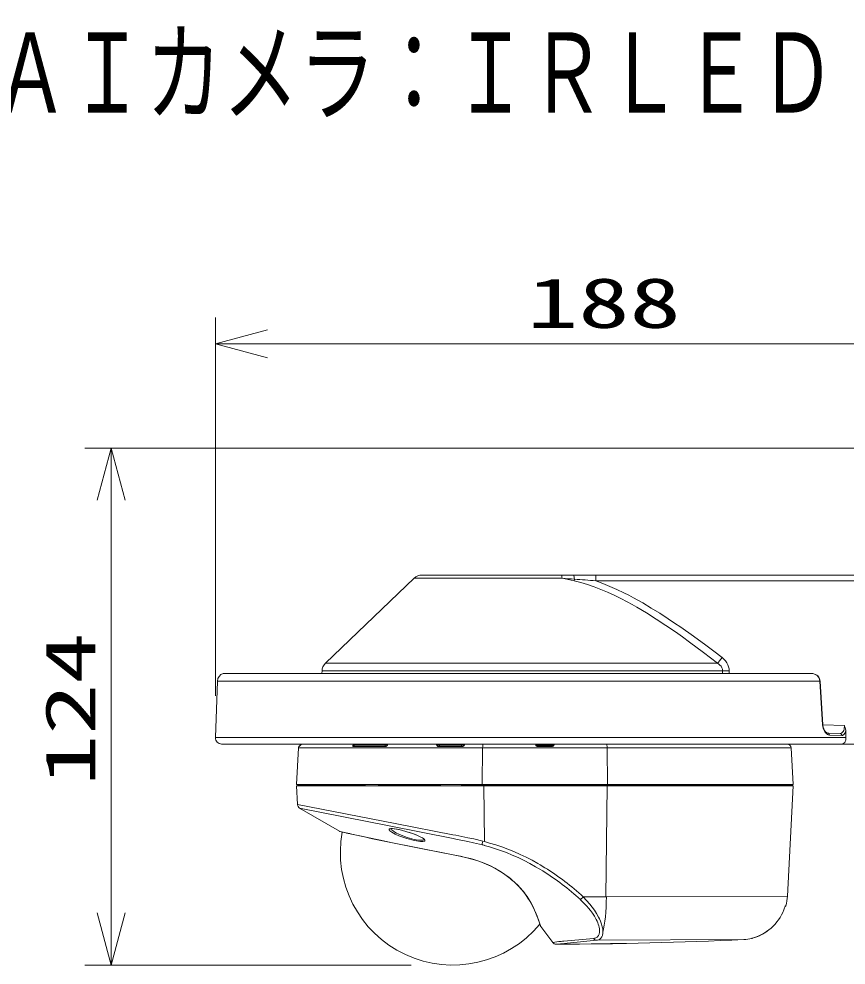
# Model space of a CAD drawing. Units: millimetres on the paper. Extents: x -62 to 65, y -59 to 59.
# Drawn here: x -4.83 to 34.81, y 13.94 to 59.31 of the extents above; entities that cross this region are included whole.
import ezdxf
from ezdxf.enums import TextEntityAlignment as Align

# ---------------------------------------------------------------- set-up
doc = ezdxf.new("R2010")
doc.units = ezdxf.units.MM
for name, color, linetype, lineweight in [('0-0_GAIKEI', 4, 'Continuous', 9), ('0-4_SUNPO', 7, 'Continuous', 9), ('0-5_0', 7, 'Continuous', 9)]:
    doc.layers.add(name, color=color, linetype=linetype, lineweight=lineweight)
doc.layers.add('0-1_MOJI1', color=7, linetype='Continuous')
doc.styles.add('ＭＳ ゴシック', font='')
doc.styles.get('ＭＳ ゴシック').set_extended_font_data('MS Gothic')

# ---------------------------------------------------------------- blocks, each defined once
blk = doc.blocks.new('_Open30')
at = {"layer": '0-5_0'}
blk.add_line((0, 0), (-1, 0), dxfattribs=at)
blk.add_lwpolyline([(-1, 0.2679), (0, 0), (-1, -0.2679)], dxfattribs=at)

msp = doc.modelspace()

# ---------------------------------------------------------------- linework, layer by layer
at = {"layer": '0-0_GAIKEI', "color": 7}
for p, q in [((14.119, 32.488), (9.861, 28.411)), ((21.75, 32.637), (14.491, 32.637)), ((21.75, 32.637), (38.967, 32.637)), ((33.118, 27.925), (4.995, 27.925)), ((9.698, 28.046), (9.693, 27.925)), ((4.68, 27.551), (4.586, 24.848)), ((33.702, 25.465), (33.569, 27.554)), ((33.703, 25.457), (34.73, 25.421)), ((33.931, 25.064), (34.522, 25.043)), ((34.807, 24.849), (34.8, 25.187)), ((4.886, 24.537), (38.894, 24.537)), ((8.57, 24.348), (8.478, 22.597)), ((8.584, 24.412), (8.604, 24.412)), ((32.18, 24.348), (32.272, 22.597)), ((8.475, 22.537), (32.275, 22.537)), ((8.523, 21.63), (8.475, 22.537)), ((8.478, 22.597), (23.375, 22.597)), ((23.375, 22.597), (32.272, 22.597)), ((31.998, 17.247), (32.275, 22.537)), ((10.529, 20.351), (8.621, 21.468)), ((31.827, 16.586), (31.827, 16.587)), ((31.895, 16.763), (31.894, 16.762)), ((31.923, 16.782), (31.904, 16.782)), ((30.292, 15.218), (30.293, 15.218))]:
    msp.add_line(p, q, dxfattribs=at)
at = {"layer": '0-0_GAIKEI'}
for p, q in [((21.204, 32.488), (14.119, 32.488)), ((21.794, 32.443), (21.776, 32.364)), ((22.812, 32.637), (22.812, 32.36)), ((38.944, 32.36), (22.812, 32.36)), ((9.861, 28.411), (28.652, 28.411)), ((4.967, 27.921), (33.141, 27.921)), ((29.212, 28.044), (29.213, 27.925)), ((33.553, 27.551), (4.68, 27.551)), ((33.687, 25.462), (33.553, 27.551)), ((4.586, 24.848), (34.807, 24.848)), ((11.306, 24.535), (11.311, 24.496)), ((11.342, 24.498), (11.342, 24.537)), ((12.716, 24.498), (12.716, 24.537)), ((15.334, 24.498), (15.334, 24.537)), ((16.389, 24.498), (16.389, 24.537)), ((19.935, 24.536), (19.935, 24.537)), ((34.807, 24.848), (34.807, 24.849)), ((34.807, 24.849), (34.815, 24.849)), ((8.57, 24.348), (17.393, 24.348)), ((11.204, 24.412), (12.733, 24.412)), ((11.232, 24.437), (12.756, 24.437)), ((11.311, 24.496), (12.716, 24.496)), ((12.716, 24.498), (11.342, 24.498)), ((12.716, 24.498), (12.716, 24.496)), ((12.716, 24.437), (12.716, 24.496)), ((12.816, 24.498), (12.816, 24.496)), ((15.234, 24.498), (15.234, 24.496)), ((15.28, 24.412), (16.419, 24.412)), ((15.294, 24.437), (16.429, 24.437)), ((15.334, 24.498), (15.334, 24.496)), ((16.389, 24.498), (15.334, 24.498)), ((15.334, 24.437), (15.334, 24.496)), ((16.389, 24.498), (16.389, 24.496)), ((16.489, 24.498), (16.489, 24.496)), ((17.393, 24.348), (17.376, 22.597)), ((17.393, 24.348), (20.375, 24.348)), ((19.975, 24.497), (19.975, 24.498)), ((20.772, 24.477), (19.978, 24.477)), ((20.034, 24.412), (20.375, 24.412)), ((20.035, 24.437), (20.375, 24.437)), ((20.716, 24.437), (20.375, 24.437)), ((23.358, 24.348), (20.375, 24.348)), ((20.716, 24.412), (20.716, 24.437)), ((20.776, 24.498), (20.776, 24.497)), ((23.358, 24.348), (32.18, 24.348)), ((23.358, 24.348), (23.375, 22.597)), ((8.535, 22.578), (11.168, 22.578)), ((8.536, 22.537), (8.535, 22.578)), ((11.686, 22.597), (11.686, 22.567)), ((12.375, 22.596), (11.823, 22.596)), ((12.403, 22.578), (15.32, 22.578)), ((15.32, 22.578), (15.318, 22.573)), ((15.371, 22.573), (15.318, 22.573)), ((16.375, 22.578), (17.386, 22.578)), ((17.458, 22.537), (17.483, 19.857)), ((20.375, 22.578), (23.364, 22.578)), ((23.356, 22.537), (23.305, 17.212)), ((23.364, 22.578), (23.364, 22.537)), ((23.364, 22.578), (32.215, 22.578)), ((32.214, 22.537), (32.215, 22.578)), ((32.243, 22.539), (32.242, 22.541)), ((17.483, 19.857), (17.401, 19.879)), ((15.975, 19.227), (15.975, 19.226)), ((18.395, 18.326), (18.391, 18.328)), ((18.909, 17.922), (18.905, 17.925)), ((23.324, 17.212), (31.998, 17.247)), ((22.217, 17.208), (23.305, 17.212)), ((23.305, 17.212), (23.306, 17.212)), ((23.306, 17.212), (23.324, 17.212)), ((22.996, 15.612), (22.996, 15.607)), ((22.996, 15.607), (22.996, 15.607)), ((23.157, 15.511), (23.157, 15.511)), ((21.319, 14.976), (20.916, 14.938)), ((21.45, 14.989), (21.319, 14.976)), ((22.862, 15.129), (21.45, 14.989)), ((22.862, 15.129), (29.906, 15.165)), ((22.85, 14.953), (22.795, 14.952)), ((22.85, 14.953), (23.086, 14.957)), ((23.086, 14.956), (23.086, 14.957)), ((23.786, 14.968), (24.022, 14.971)), ((24.022, 14.971), (24.076, 14.972))]:
    msp.add_line(p, q, dxfattribs=at)
for points in [[(21.794, 32.443), (21.788, 32.505), (21.78, 32.561), (21.77, 32.606), (21.758, 32.632), (21.754, 32.636), (21.75, 32.637)], [(28.652, 28.411), (27.984, 28.924), (27.31, 29.425), (26.97, 29.67), (26.629, 29.912), (26.172, 30.225), (25.712, 30.529), (25.249, 30.821), (24.787, 31.096), (24.556, 31.228), (24.323, 31.356), (24.011, 31.519), (23.699, 31.673), (23.385, 31.817), (23.064, 31.953), (22.743, 32.077), (22.421, 32.187), (22.099, 32.283), (21.776, 32.364)], [(28.869, 28.684), (28.481, 28.982), (28.09, 29.276), (27.496, 29.71), (26.897, 30.133), (26.595, 30.34), (26.292, 30.542), (25.885, 30.805), (25.476, 31.058), (25.065, 31.301), (24.617, 31.55), (24.393, 31.669), (24.168, 31.783), (23.829, 31.946), (23.49, 32.097), (23.151, 32.235), (22.812, 32.36)], [(29.212, 28.044), (29.203, 28.146), (29.181, 28.245), (29.146, 28.34), (29.097, 28.434), (29.037, 28.52), (28.967, 28.598), (28.92, 28.643), (28.869, 28.684)], [(28.893, 28.046), (28.891, 28.084), (28.884, 28.122), (28.873, 28.159), (28.858, 28.195), (28.818, 28.263), (28.765, 28.324), (28.711, 28.37), (28.652, 28.411)], [(9.698, 28.046), (28.893, 28.046), (28.895, 27.925)], [(33.141, 27.921), (33.177, 27.919), (33.219, 27.913), (33.259, 27.904), (33.301, 27.89), (33.366, 27.859), (33.425, 27.815)], [(33.687, 25.462), (33.697, 25.378), (33.715, 25.298), (33.741, 25.223), (33.773, 25.155), (33.817, 25.088), (33.866, 25.035), (33.919, 24.996), (33.947, 24.982), (33.975, 24.973), (34.013, 24.968), (34.609, 24.947), (34.648, 24.952), (34.686, 24.972), (34.72, 25.005), (34.753, 25.054), (34.779, 25.116), (34.8, 25.187)], [(11.306, 24.535), (11.269, 24.528), (11.232, 24.515), (11.209, 24.502), (11.188, 24.485), (11.174, 24.468), (11.167, 24.448), (11.17, 24.43), (11.18, 24.419), (11.194, 24.413), (11.204, 24.412)], [(12.733, 24.412), (12.755, 24.415), (12.777, 24.425), (12.8, 24.442), (12.818, 24.464), (12.83, 24.484), (12.844, 24.516), (12.85, 24.531), (12.853, 24.535)], [(15.192, 24.535), (15.191, 24.532), (15.189, 24.521), (15.19, 24.496), (15.197, 24.473), (15.21, 24.449), (15.231, 24.429), (15.253, 24.417), (15.28, 24.412)], [(16.419, 24.412), (16.445, 24.416), (16.468, 24.428), (16.488, 24.445), (16.503, 24.465), (16.513, 24.485), (16.52, 24.505), (16.527, 24.532), (16.528, 24.535)], [(19.935, 24.536), (19.936, 24.518), (19.938, 24.502), (19.95, 24.471), (19.959, 24.454), (19.981, 24.432), (20.005, 24.418), (20.034, 24.412), (20.035, 24.437)], [(20.816, 24.537), (20.816, 24.536), (20.815, 24.518), (20.812, 24.502), (20.801, 24.471), (20.791, 24.454), (20.77, 24.432), (20.746, 24.418), (20.716, 24.412), (20.375, 24.412)], [(11.311, 24.496), (11.278, 24.493), (11.246, 24.486), (11.219, 24.478), (11.208, 24.472), (11.196, 24.463), (11.193, 24.457), (11.194, 24.449), (11.199, 24.445), (11.209, 24.44), (11.232, 24.437)], [(16.389, 24.437), (16.389, 24.496), (15.334, 24.496)], [(11.823, 22.596), (11.775, 22.579), (11.748, 22.573), (11.686, 22.567), (11.161, 22.567)], [(11.168, 22.578), (11.178, 22.595), (11.179, 22.597), (11.179, 22.597), (11.18, 22.597)], [(12.364, 22.597), (12.38, 22.595), (12.394, 22.588), (12.403, 22.578), (12.405, 22.573)], [(12.447, 22.537), (12.427, 22.544), (12.41, 22.561), (12.405, 22.573)], [(15.344, 22.597), (15.337, 22.596), (15.329, 22.591), (15.32, 22.578)], [(15.375, 22.575), (15.389, 22.592), (15.405, 22.597)], [(20.375, 22.578), (17.386, 22.578), (17.386, 22.537)], [(8.523, 21.63), (13.2, 20.721), (15.96, 20.188)], [(8.621, 21.468), (12.915, 20.611), (15.975, 20.007)], [(13.758, 20.333), (13.509, 20.402), (13.387, 20.432), (13.27, 20.456), (13.169, 20.473), (13.078, 20.483), (13.029, 20.485), (12.987, 20.483), (12.953, 20.478), (12.925, 20.465), (12.917, 20.456), (12.913, 20.445), (12.914, 20.434), (12.919, 20.42), (12.933, 20.4), (12.954, 20.377), (12.996, 20.343), (13.049, 20.307), (13.121, 20.264), (13.203, 20.221), (13.381, 20.14), (13.567, 20.067), (13.758, 20.004)], [(13.758, 20.332), (13.499, 20.404), (13.291, 20.451), (13.151, 20.473), (13.056, 20.481), (13.006, 20.479), (12.98, 20.473)], [(12.996, 20.477), (13.009, 20.454), (13.032, 20.428), (13.062, 20.401), (13.099, 20.372), (13.189, 20.314), (13.268, 20.27), (13.353, 20.226), (13.459, 20.178), (13.568, 20.132), (13.775, 20.057), (13.89, 20.022), (14.004, 19.991), (14.106, 19.966), (14.206, 19.947), (14.33, 19.929), (14.442, 19.922), (14.491, 19.924), (14.532, 19.93), (14.556, 19.938), (14.574, 19.948), (14.582, 19.958), (14.586, 19.969)], [(13.758, 20.004), (13.882, 19.968), (14.004, 19.937), (14.113, 19.913), (14.22, 19.893), (14.319, 19.879), (14.413, 19.87), (14.474, 19.868), (14.53, 19.87), (14.57, 19.876), (14.601, 19.885), (14.618, 19.895), (14.627, 19.906), (14.63, 19.924), (14.621, 19.943), (14.602, 19.967), (14.573, 19.991), (14.51, 20.033), (14.431, 20.076), (14.342, 20.119), (14.236, 20.164), (14.125, 20.208), (13.889, 20.291), (13.758, 20.333)], [(13.758, 20.332), (14.026, 20.243), (14.246, 20.159), (14.399, 20.09), (14.495, 20.039), (14.554, 20), (14.587, 19.967)], [(17.401, 19.879), (16.967, 19.983), (16.678, 20.046), (16.102, 20.161), (15.96, 20.188)], [(17.382, 19.7), (16.961, 19.803), (16.679, 19.865), (16.115, 19.98), (15.975, 20.007)], [(15.975, 19.227), (14.507, 19.512), (13.071, 19.801), (12.419, 19.937)], [(20.274, 18.453), (19.935, 18.655), (19.659, 18.808), (19.38, 18.953), (19.098, 19.088), (18.815, 19.213), (18.533, 19.328), (18.253, 19.433), (17.97, 19.529), (17.716, 19.607), (17.463, 19.678), (17.463, 19.679), (17.462, 19.679), (17.389, 19.698), (17.389, 19.698), (17.382, 19.7)], [(20.375, 18.607), (20.144, 18.746), (20.045, 18.804), (19.763, 18.961), (19.477, 19.109), (19.187, 19.247), (18.896, 19.376), (18.606, 19.494), (18.316, 19.601), (18.025, 19.699), (17.725, 19.79), (17.483, 19.857)], [(15.975, 19.227), (16.328, 19.156), (16.503, 19.117), (16.812, 19.04), (16.965, 18.996), (17.116, 18.949), (17.338, 18.871), (17.555, 18.784), (17.767, 18.688), (17.972, 18.583), (18.188, 18.459), (18.395, 18.326)], [(19.402, 17.39), (19.521, 17.226), (19.628, 17.062), (19.722, 16.9), (19.809, 16.733), (19.885, 16.572), (19.96, 16.395), (20.003, 16.285), (20.075, 16.091), (20.121, 15.958), (20.182, 15.784)], [(22.076, 17.077), (22.186, 16.972), (22.295, 16.861), (22.381, 16.768), (22.467, 16.669), (22.563, 16.55), (22.657, 16.423), (22.749, 16.284), (22.836, 16.13), (22.877, 16.046), (22.915, 15.956), (22.938, 15.892), (22.959, 15.824), (22.978, 15.749)], [(22.217, 17.208), (22.378, 17.037), (22.539, 16.851), (22.645, 16.716), (22.75, 16.571), (22.852, 16.414), (22.95, 16.241), (22.997, 16.147), (23.041, 16.047), (23.095, 15.9), (23.128, 15.777), (23.147, 15.681), (23.154, 15.624), (23.157, 15.571), (23.157, 15.511)], [(22.996, 15.557), (22.99, 15.489), (22.982, 15.449), (22.975, 15.424), (22.946, 15.359), (22.935, 15.34), (22.915, 15.314), (22.883, 15.282), (22.85, 15.259), (22.821, 15.243), (22.794, 15.233), (22.752, 15.221), (22.713, 15.216)], [(23.157, 15.511), (23.15, 15.434), (23.141, 15.39), (23.133, 15.363), (23.105, 15.292), (23.093, 15.271), (23.071, 15.24), (23.04, 15.207), (23.006, 15.179), (22.976, 15.161), (22.948, 15.149), (22.903, 15.136), (22.862, 15.129)], [(23.086, 14.956), (22.927, 14.954), (22.794, 14.952), (22.792, 14.952), (22.795, 14.952), (22.85, 14.953)], [(24.022, 14.971), (24.073, 14.972), (24.078, 14.972), (24.073, 14.972), (24.038, 14.971), (23.824, 14.967), (23.786, 14.966)]]:
    msp.add_lwpolyline(points, dxfattribs=at)
at = {"layer": '0-0_GAIKEI', "color": 7}
for points in [[(33.118, 27.925), (33.193, 27.92), (33.273, 27.903), (33.347, 27.875), (33.407, 27.839), (33.43, 27.821)], [(33.569, 27.554), (33.559, 27.617), (33.535, 27.685), (33.501, 27.743), (33.452, 27.801), (33.43, 27.821)], [(33.931, 25.064), (33.901, 25.071), (33.866, 25.091), (33.824, 25.129), (33.783, 25.188), (33.745, 25.265), (33.72, 25.347), (33.705, 25.438), (33.702, 25.465)], [(34.522, 25.043), (34.565, 25.048), (34.605, 25.067), (34.641, 25.098), (34.672, 25.141), (34.697, 25.193), (34.714, 25.252), (34.726, 25.317), (34.729, 25.368), (34.73, 25.421)], [(34.8, 25.187), (34.791, 25.259), (34.772, 25.325), (34.743, 25.394), (34.73, 25.421)], [(8.604, 24.412), (8.604, 24.412), (8.605, 24.413), (8.608, 24.419), (8.629, 24.451), (8.643, 24.468), (8.682, 24.503), (8.729, 24.526), (8.775, 24.536)], [(8.775, 24.536), (8.722, 24.523), (8.674, 24.497), (8.635, 24.459), (8.61, 24.423)], [(8.775, 24.536), (8.721, 24.523), (8.672, 24.495), (8.633, 24.456), (8.619, 24.437)], [(34.807, 24.848), (34.804, 24.783), (34.792, 24.722), (34.772, 24.666), (34.744, 24.618), (34.712, 24.58), (34.676, 24.554), (34.637, 24.54), (34.61, 24.537)], [(15.975, 19.226), (14.294, 19.553), (12.828, 19.85), (12.428, 19.933)], [(15.975, 19.226), (16.305, 19.16), (16.632, 19.086), (16.873, 19.022), (17.109, 18.95), (17.34, 18.869), (17.565, 18.779), (17.783, 18.679), (17.994, 18.57), (18.197, 18.453), (18.391, 18.328)], [(19.396, 17.396), (19.486, 17.274), (19.568, 17.152), (19.644, 17.032), (19.712, 16.913), (19.774, 16.797), (19.881, 16.575), (19.966, 16.372), (20.064, 16.113), (20.157, 15.845), (20.173, 15.801), (20.182, 15.784)], [(31.827, 16.587), (31.846, 16.639), (31.893, 16.762), (31.902, 16.779), (31.903, 16.781), (31.904, 16.781), (31.904, 16.782)], [(31.895, 16.763), (31.843, 16.628), (31.827, 16.586)], [(20.138, 15.898), (20.172, 15.802), (20.182, 15.784)], [(20.182, 15.784), (20.376, 15.528), (20.755, 15.019)], [(30.293, 15.218), (30.466, 15.27), (30.629, 15.334), (30.793, 15.415), (30.937, 15.501), (31.049, 15.577), (31.174, 15.675), (31.215, 15.709)], [(31.215, 15.709), (31.116, 15.628), (30.966, 15.519), (30.807, 15.423), (30.644, 15.341), (30.479, 15.274), (30.31, 15.222), (30.293, 15.218)]]:
    msp.add_lwpolyline(points, dxfattribs=at)
for centre, radius, start, end in [((14.491, 32.101), 0.537, 90, 133.7546), ((10.228, 28.028), 0.531, 133.7546, 178), ((5.08, 27.537), 0.4, 106.4505, 178), ((4.995, 27.825), 0.1, 90, 106.4505), ((4.886, 24.837), 0.3, 178, 270), ((8.796, 24.337), 0.201, 90, 95.9778), ((31.981, 24.337), 0.2, 3, 90), ((8.77, 24.337), 0.2, 157.983, 176.9891), ((8.621, 24.397), 0.04, 93.0679, 157.9757), ((8.722, 21.64), 0.2, 183, 239.6369), ((10.559, 20.403), 0.0602, 239.665, 257.331), ((32.719, 117.82), 99.966, 257.185, 257.57087), ((15.975, 19.337), 5.4, 169.5506, 320.4427), ((38.037, 142.054), 124.777, 257.5811, 258.15667), ((15.656, 14.312), 4.858, 48.037, 55.7427), ((16.281, 14.993), 3.934, 37.6478, 48.1723), ((29.801, 17.362), 2.2, 344.6994, 357), ((29.762, 17.376), 2.21, 311.0827, 339.0874), ((29.762, 17.376), 2.21, 311.074, 339.0788), ((29.762, 17.376), 2.21, 311.0741, 339.0787), ((31.865, 16.797), 0.06, 289.4126, 344.6991), ((31.846, 16.797), 0.06, 321.1022, 344.7312), ((20.915, 15.138), 0.2, 216.5053, 270), ((20.375, 214.937), 200, 270.15493, 272.73135), ((29.801, 17.362), 2.2, 272.7314, 282.8951)]:
    msp.add_arc(centre, radius, start, end, dxfattribs=at)
at = {"layer": '0-0_GAIKEI'}
for centre, radius, start, end in [((31.527, 161.969), 129.892, 265.44172, 265.7028), ((15.65, 5.525), 27.529, 77.1414, 78.3604), ((14.65, -61.737), 94.45, 85.04266, 85.66218), ((29.083, 34.976), 6.933, 268.4267, 271.0626), ((33.118, 27.855), 0.0698, 70.2664, 90), ((33.401, 27.836), 0.032, 317.7613, 332.3393), ((33.552, 27.61), 0.0587, 271.5063, 287.3044), ((33.686, 25.518), 0.0563, 271.455, 287.4685), ((11.342, 24.248), 0.29, 90, 97.0344), ((12.856, 24.497), 0.04, 90, 180), ((12.856, 24.495), 0.0398, 94.9259, 180), ((12.857, 24.532), 0.005, 90, 146.5548), ((15.194, 24.495), 0.0398, 0, 93.6208), ((15.195, 24.534), 0.0032, 90, 180), ((15.194, 24.497), 0.04, 0, 90), ((16.529, 24.497), 0.04, 90, 180), ((16.529, 24.495), 0.0398, 91.8965, 180), ((16.531, 24.535), 0.0029, 117.8013, 180), ((19.935, 24.497), 0.04, 0, 90), ((19.935, 24.496), 0.0399, 0, 90), ((20.816, 24.497), 0.04, 90, 180), ((20.816, 24.496), 0.0399, 90, 180), ((11.342, 24.222), 0.276, 90, 96.441), ((12.774, 20.165), 4.334, 89.4474, 90.7693), ((12.774, 27.385), 2.889, 268.8462, 270.829), ((12.756, 24.497), 0.06, 270, 359), ((15.276, 20.165), 4.334, 89.2307, 90.5526), ((15.294, 24.497), 0.06, 181, 270), ((15.276, 27.385), 2.889, 269.171, 271.1538), ((16.447, 27.385), 2.889, 268.8462, 270.829), ((16.448, 20.165), 4.334, 89.4474, 90.7693), ((16.429, 24.497), 0.06, 270, 359), ((20.035, 24.497), 0.06, 180, 270), ((20.716, 24.497), 0.06, 270, 0), ((8.515, 22.577), 0.02, 0, 90), ((11.116, 22.586), 0.0493, 272.1741, 337.3301), ((11.214, 22.542), 0.0584, 142.8377, 154.7248), ((15.266, 22.592), 0.0552, 271.275, 339.8584), ((15.32, 22.597), 0.06, 270, 337.6862), ((15.406, 22.56), 0.0377, 90, 158.8465), ((15.372, 22.578), 0.0048, 254.4583, 312.0886), ((16.33, 22.537), 0.06, 30, 90), ((16.434, 22.597), 0.06, 210, 270), ((32.221, 22.508), 0.0382, 54.7788, 100.4744), ((32.249, 22.669), 0.131, 254.5532, 270), ((32.235, 22.577), 0.02, 90, 180), ((33.517, 22.666), 1.282, 183.0104, 185.6227), ((32.25, 22.549), 0.0114, 235.5579, 270), ((32.589, 117.027), 99.161, 257.14568, 257.53659), ((37.846, 140.915), 123.621, 257.54701, 258.13034), ((13.957, 8.251), 12.184, 47.3178, 58.2121), ((15.655, 14.311), 4.861, 47.9825, 55.6977), ((14.104, 8.5), 11.71, 47.0882, 58.2007), ((16.275, 14.982), 3.947, 37.5903, 48.1354), ((22.118, 15.565), 0.879, 3.1017, 12.0969), ((22.331, 15.579), 0.665, 358.1469, 2.3846), ((21.665, 9.81), 5.288, 95.5815, 99.9166), ((22.001, 6.597), 8.518, 94.8361, 95.7254), ((0.406, 251.351), 237.186, 275.04956, 275.39647), ((20.375, 214.998), 200.059, 270.77639, 270.97695)]:
    msp.add_arc(centre, radius, start, end, dxfattribs=at)
for centre, major_axis, ratio, start_param, end_param in [((21.155, 32.101), (0, 0.537), 0.132455, 5.519523, 6.283185), ((28.869, 28.7), (-0.244, -0.317), 0.023949, 0.440755, 1.539767), ((33.111, 27.537), (0.442, -0.031), 0.903747, 0.11341, 0.844737), ((33.927, 24.964), (-0.0035, -0.0999), 0.863561, 1.635855, 3.141593), ((34.519, 24.943), (-0.0035, -0.0999), 0.901353, 1.637172, 3.141593), ((17.429, 24.337), (0, 0.2), 0.183485, 0, 1.518436), ((23.321, 24.337), (0, 0.2), 0.183485, 4.76475, 6.283203), ((11.232, 24.397), (0, -0.04), 0.757202, 3.141593, 4.327992), ((12.756, 24.397), (0, 0.04), 0.615505, 6.283185, 7.469585), ((15.294, 24.397), (0, -0.04), 0.3795, 3.141593, 4.327992), ((16.429, 24.397), (0, 0.04), 0.273939, 6.283185, 7.469585), ((15.32, 22.597), (0, -0.06), 0.927184, 0, 1.15928), ((17.383, 22.577), (0, -0.02), 0.183486, 1.588201, 3.139607), ((23.368, 22.577), (0, -0.02), 0.18349, 3.141593, 4.694936), ((32.182, 22.534), (0.0597, 0.006), 0.524244, 0.013056, 0.94878), ((17.437, 19.889), (-0.051, -0.193), 0.164663, 4.809794, 6.114603), ((22.199, 17.218), (-0.137, -0.146), 0.100734, 0.363683, 1.593427), ((22.921, 17.328), (0.011, -2.2), 0.183251, 0.598988, 1.517369), ((22.859, 15.329), (0.02, -0.199), 0.89956, 5.2247, 6.187005), ((20.375, 213.478), (199.298, 0), 0.996195, 4.725991, 4.729505), ((20.375, 213.409), (199.23, 0), 0.996195, 4.725996, 4.729511), ((23.785, 15.026), (-0.001, 0.06), 0.001492, 2.941738, 3.141056)]:
    msp.add_ellipse(centre, major_axis=major_axis, ratio=ratio, start_param=start_param, end_param=end_param, dxfattribs=at)
at = {"layer": '0-0_GAIKEI', "color": 7}
for centre, major_axis, ratio, start_param, end_param in [((8.641, 24.397), (0, 0.04), 0.998225, 0.820399, 1.1864), ((30.292, 16.785), (1.378, 1.23), 0.766721, 4.11224, 4.69754)]:
    msp.add_ellipse(centre, major_axis=major_axis, ratio=ratio, start_param=start_param, end_param=end_param, dxfattribs=at)
at = {"layer": '0-4_SUNPO'}
for p, q in [((4.586, 26.847), (4.586, 44.983)), ((7.086, 43.733), (39.675, 43.733)), ((40.071, 38.732), (-1.664, 38.732)), ((-0.414, 36.232), (-0.414, 16.437)), ((13.975, 13.937), (-1.664, 13.937))]:
    msp.add_line(p, q, dxfattribs=at)

# ---------------------------------------------------------------- block references
at = {"layer": '0-4_SUNPO', "xscale": 2.5, "yscale": 2.5}
for p, rotation in [((4.586, 43.733), 180), ((-0.414, 38.732), 90), ((-0.414, 13.937), 270)]:
    msp.add_blockref('_Open30', p, dxfattribs=dict(at, rotation=rotation))

# ---------------------------------------------------------------- texts
at = {"layer": '0-1_MOJI1', "style": 'ＭＳ ゴシック', "width": 0.7}
msp.add_text('屋内４ＭＰドームＡＩカメラ：ＩＲＬＥＤ（壁取付金具付）', height=3.848, dxfattribs=at).set_placement((-35.5, 53.66), align=Align.BOTTOM_LEFT)
at = {"layer": '0-4_SUNPO', "style": 'ＭＳ ゴシック', "width": 1.5}
msp.add_text('188', height=2.405, dxfattribs=at).set_placement((19.527, 43.77), align=Align.BOTTOM_LEFT)
msp.add_text('124', height=2.405, rotation=90, dxfattribs=at).set_placement((-0.451, 22.525), align=Align.BOTTOM_LEFT)

doc.saveas('drawing.dxf')
